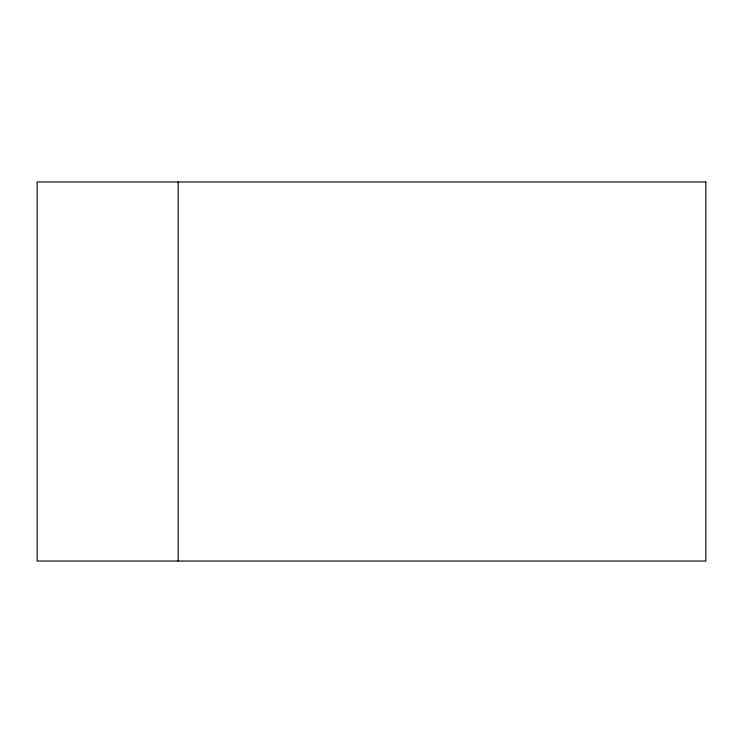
<?xml version="1.0" encoding="UTF-8"?>
<svg xmlns="http://www.w3.org/2000/svg" width="743" height="743" viewBox="0 0 743 743"><rect width="100%" height="100%" fill="white"/><g stroke="black" fill="none" stroke-linecap="round" stroke-linejoin="round"><path stroke-width="1.11" d="M178.171 181.961L178.171 561.039M705.85 181.961L37.15 181.961L37.15 561.039L705.85 561.039L705.85 181.961"/></g></svg>
